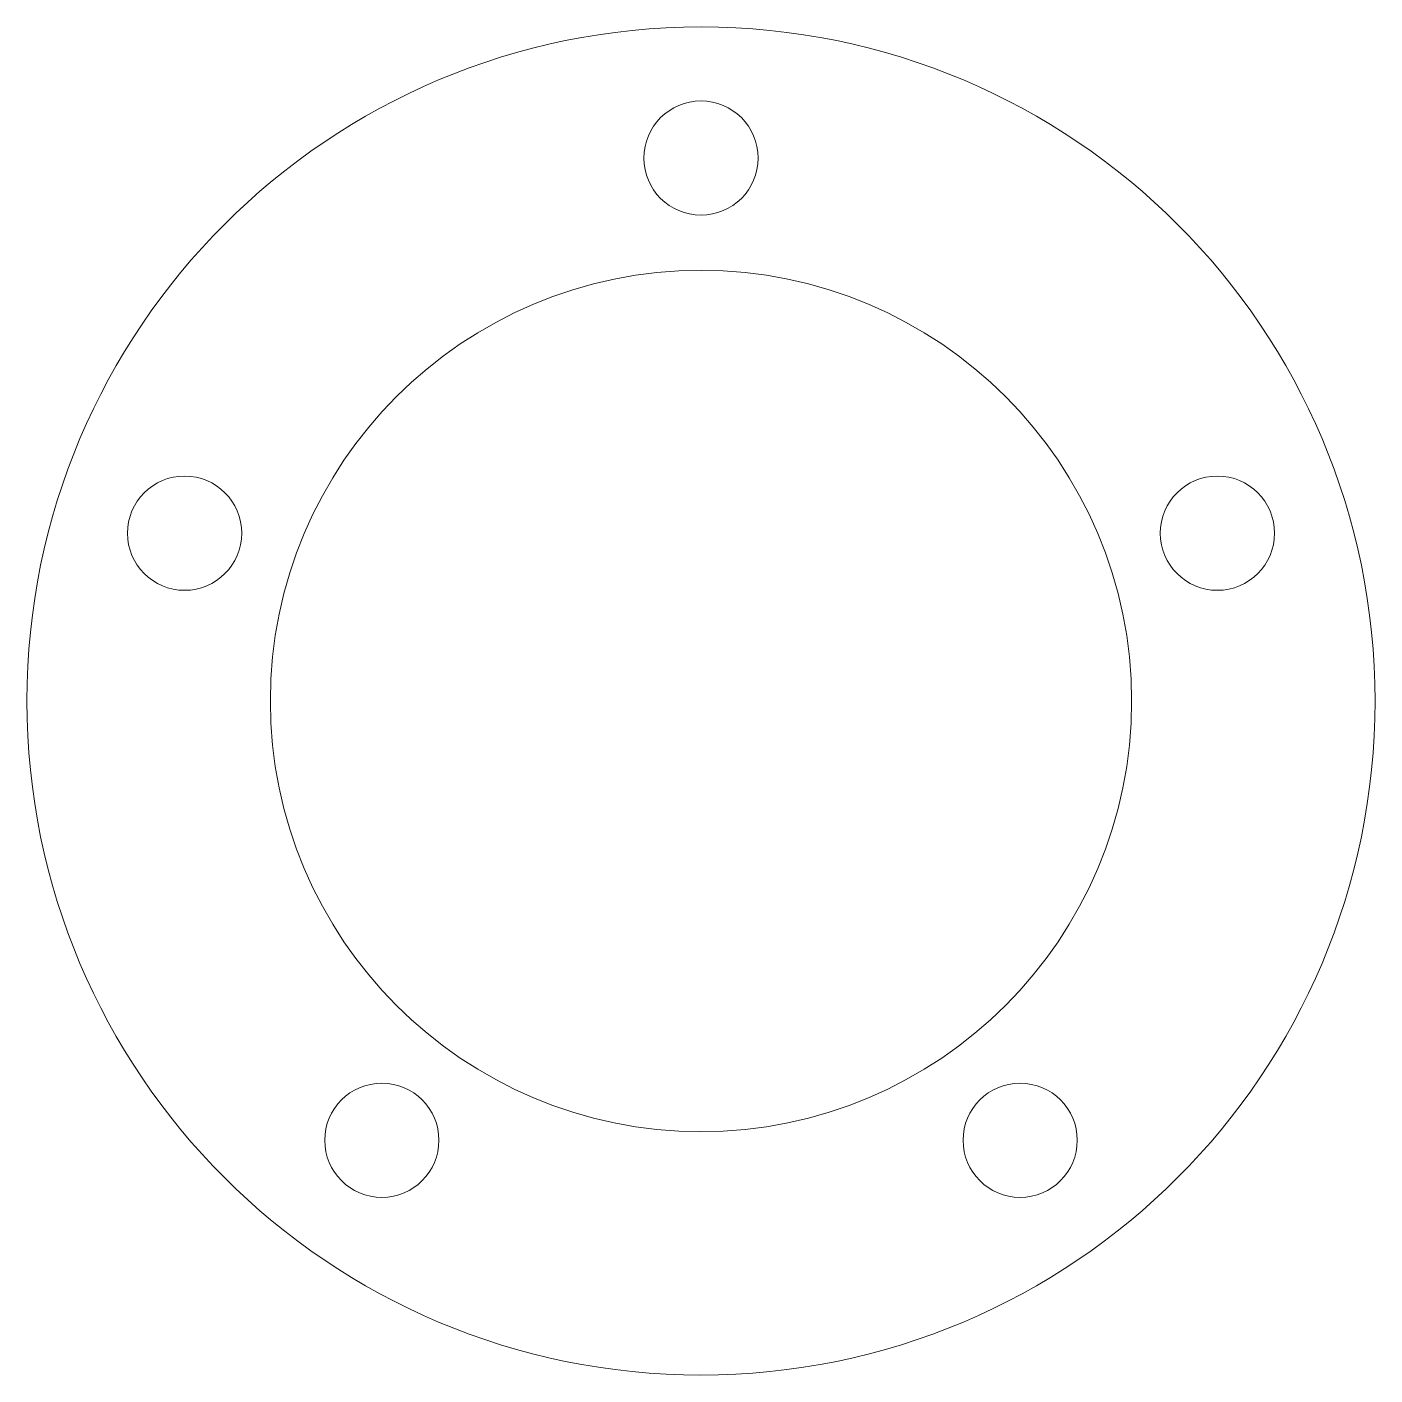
# Model space of a CAD drawing. Header units: millimetres. Extents: x -18 to 18, y -18 to 18.
import ezdxf

# ---------------------------------------------------------------- set-up
doc = ezdxf.new("R2010")
doc.units = ezdxf.units.MM

msp = doc.modelspace()

# ---------------------------------------------------------------- linework, layer by layer
at = {"color": 7, "linetype": 'Continuous', "lineweight": 15}
for centre, radius in [((0, 0), 18), ((0, 14.5), 1.525), ((0, 0), 11.5), ((-13.79, 4.481), 1.525), ((13.79, 4.481), 1.525), ((-8.523, -11.731), 1.525), ((8.523, -11.731), 1.525)]:
    msp.add_circle(centre, radius, dxfattribs=at)

doc.saveas('drawing.dxf')
